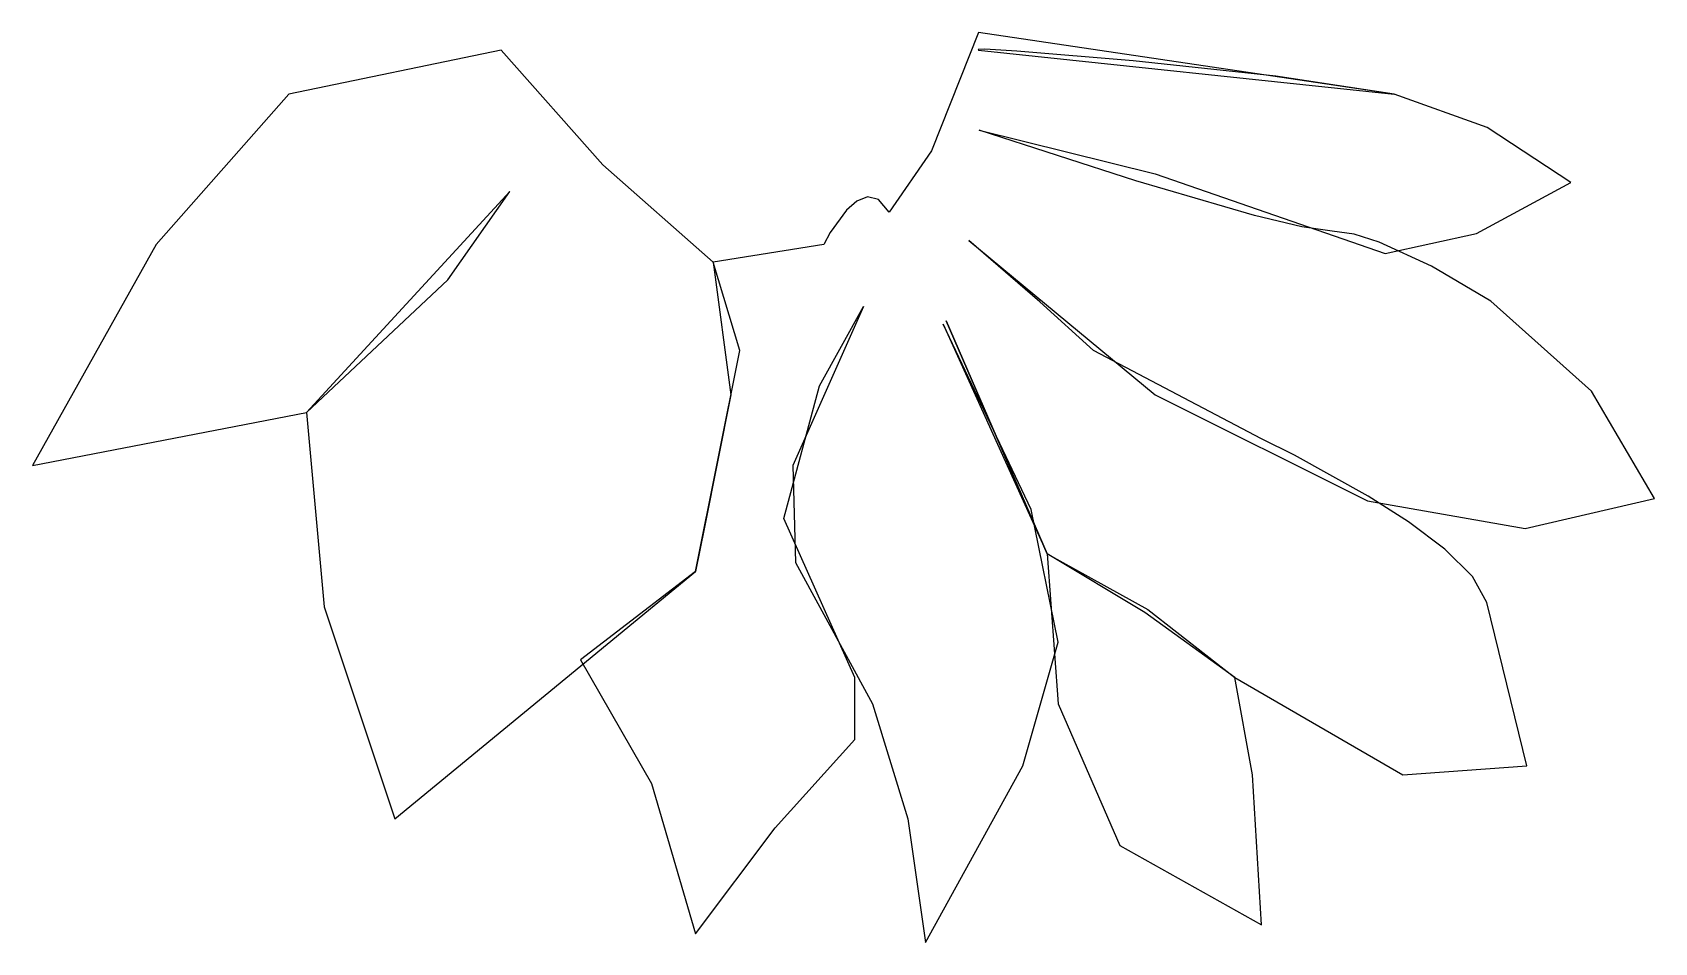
# Model space of a CAD drawing. Extents: x 1.7 to 71, y 0.9 to 39.9.
import ezdxf

# ---------------------------------------------------------------- set-up
doc = ezdxf.new("R2010")
doc.units = 0

msp = doc.modelspace()

# ---------------------------------------------------------------- linework, layer by layer
at = {"layer": 'lotus1'}
for p, q in [((42.1443, 39.8765), (40.1418, 34.8082)), ((59.9092, 37.2307), (42.1443, 39.8765)), ((21.7336, 39.1205), (12.66217, 37.23062)), ((26.08034, 34.206889), (21.7336, 39.1205)), ((42.413529, 39.15519), (42.123825, 39.152547)), ((42.123825, 39.152547), (42.144351, 39.120517)), ((42.144351, 39.120517), (59.9092, 37.2307)), ((43.786958, 39.080344), (42.413529, 39.15519)), ((48.753169, 38.666328), (43.786958, 39.080344)), ((54.856196, 38.006937), (48.753169, 38.666328)), ((59.909251, 37.230637), (54.856196, 38.006937)), ((12.66217, 37.23062), (6.99253, 30.80502)), ((63.889461, 35.808477), (59.909251, 37.230637)), ((48.864894, 33.533896), (42.167291, 35.695796)), ((42.167291, 35.695796), (49.703891, 33.828846)), ((67.468771, 33.450877), (63.889461, 35.808477)), ((40.1418, 34.8082), (38.3187, 32.1873)), ((30.80504, 30.049149), (26.08034, 34.206889)), ((53.947872, 32.04759), (48.864894, 33.533896)), ((49.703891, 33.828846), (59.531271, 30.427066)), ((63.433201, 31.270797), (67.468771, 33.450877)), ((22.11161, 33.07288), (13.41816, 23.62348)), ((19.46578, 29.29312), (22.11161, 33.07288)), ((36.937947, 32.663529), (36.498996, 32.275776)), ((37.404548, 32.848355), (36.937947, 32.663529)), ((37.8733, 32.724772), (37.404548, 32.848355)), ((38.3187, 32.1873), (37.8733, 32.724772)), ((36.498996, 32.275776), (35.806056, 31.31341)), ((55.963607, 31.557784), (53.947872, 32.04759)), ((35.806056, 31.31341), (35.52974, 30.8051)), ((57.263391, 31.371996), (55.963607, 31.557784)), ((58.205868, 31.24346), (57.263391, 31.371996)), ((59.279615, 30.904593), (58.205868, 31.24346)), ((59.531271, 30.427066), (63.433201, 31.270797)), ((6.99253, 30.80502), (1.70086, 21.35562)), ((35.52974, 30.8051), (30.80504, 30.049149)), ((44.767094, 28.34932), (41.724451, 30.980576)), ((41.724451, 30.980576), (49.703871, 24.379426)), ((61.504155, 29.876306), (59.279615, 30.904593)), ((31.938992, 26.26932), (30.805062, 30.04908)), ((30.805062, 30.04908), (31.561016, 24.37944)), ((64.044031, 28.380616), (61.504155, 29.876306)), ((13.41816, 23.62348), (19.46578, 29.29312)), ((37.23066, 28.15918), (34.20685, 21.35561)), ((35.34078, 24.7574), (37.23066, 28.15918)), ((47.058041, 26.269306), (44.767094, 28.34932)), ((68.346871, 24.524536), (64.044031, 28.380616)), ((44.389276, 19.46572), (40.632436, 27.40322)), ((40.632436, 27.40322), (45.078406, 17.57584)), ((45.078411, 17.57585), (40.766081, 27.53687)), ((40.766081, 27.53687), (45.078411, 17.57585)), ((30.049112, 16.81991), (31.938992, 26.26932)), ((54.239591, 22.489546), (47.058041, 26.269306)), ((31.561016, 24.37944), (30.427086, 18.7098)), ((33.82887, 19.08776), (35.34078, 24.7574)), ((49.703871, 24.379426), (58.775301, 19.843716)), ((71.046091, 19.933466), (68.346871, 24.524536)), ((1.70086, 21.35562), (13.41816, 23.62348)), ((13.41816, 23.62348), (14.174112, 15.308)), ((55.649914, 21.790289), (54.239591, 22.489546)), ((58.803653, 20.042149), (55.649914, 21.790289)), ((34.20685, 21.35561), (34.319522, 17.19787)), ((45.546136, 13.79608), (44.389276, 19.46572)), ((58.775301, 19.843716), (65.512051, 18.652466)), ((60.52935, 18.938635), (58.803653, 20.042149)), ((65.512051, 18.652466), (71.046091, 19.933466)), ((36.85268, 12.28419), (33.82887, 19.08776)), ((62.084957, 17.769566), (60.52935, 18.938635)), ((30.427086, 18.7098), (30.04911, 16.81992)), ((45.078406, 17.57584), (45.546128, 11.15025)), ((49.255141, 15.06365), (45.078411, 17.57585)), ((45.078411, 17.57585), (49.388781, 15.19729)), ((63.268495, 16.600498), (62.084957, 17.769566)), ((23.623522, 11.52824), (30.049112, 16.81991)), ((30.04911, 16.81992), (25.13542, 13.04016)), ((34.319522, 17.19787), (37.608632, 11.15025)), ((63.877981, 15.496986), (63.268495, 16.600498)), ((14.174112, 15.308), (17.197922, 6.23657)), ((65.578871, 8.504426), (63.877981, 15.496986)), ((53.105651, 12.28418), (49.255141, 15.06365)), ((49.388781, 15.19729), (53.105661, 12.28419)), ((44.034226, 8.50441), (45.546136, 13.79608)), ((25.13542, 13.04016), (28.15923, 7.74849)), ((36.85268, 9.63836), (36.85268, 12.28419)), ((53.861603, 8.12644), (53.105651, 12.28418)), ((53.105661, 12.28419), (56.696431, 10.20532)), ((17.197922, 6.23657), (23.623522, 11.52824)), ((37.608632, 11.15025), (39.120532, 6.23656)), ((45.546128, 11.15025), (48.191958, 5.10263)), ((56.696431, 10.20532), (60.287201, 8.12645)), ((33.45089, 5.8586), (36.85268, 9.63836)), ((39.876486, 0.94489), (44.034226, 8.50441)), ((60.287201, 8.12645), (65.578871, 8.504426)), ((28.15923, 7.74849), (30.04911, 1.32289)), ((54.239578, 1.70084), (53.861603, 8.12644)), ((30.04911, 1.32289), (33.45089, 5.8586)), ((39.120532, 6.23656), (39.876486, 0.94489)), ((48.191958, 5.10263), (54.239578, 1.70084))]:
    msp.add_line(p, q, dxfattribs=at)

doc.saveas('drawing.dxf')
